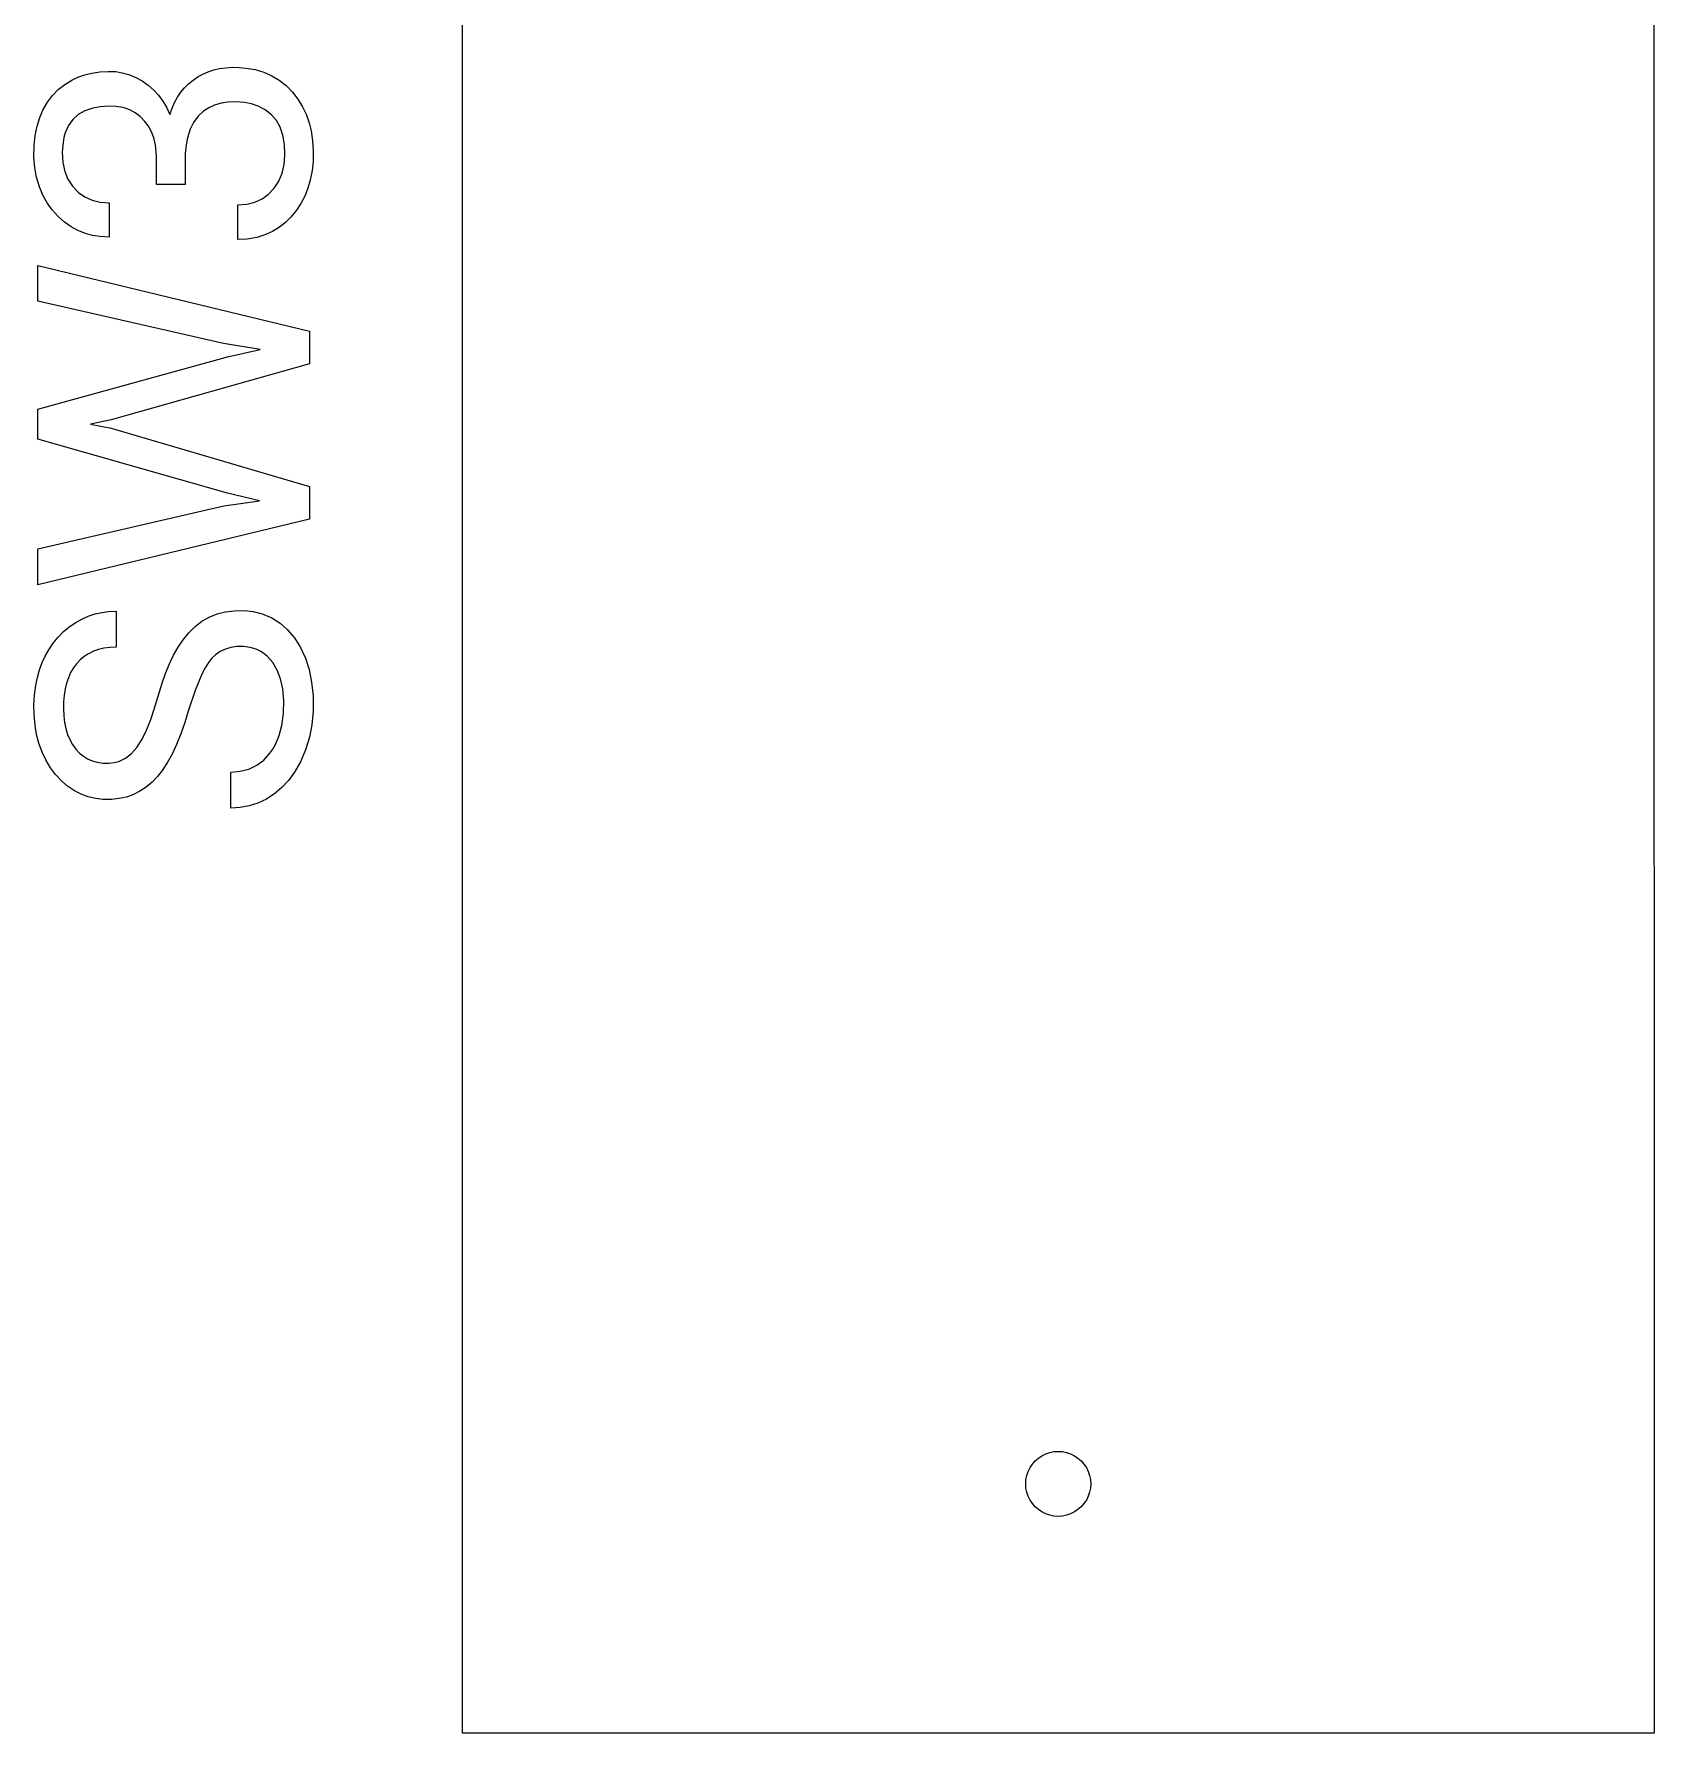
# Model space of a CAD drawing. Header units: inches. Extents: x 3.88 to 7.82, y -6.06 to -2.14.
# Drawn here: x 5.8178 to 6.1122, y -6.063 to -5.7543 of the extents above; entities that cross this region are included whole.
import ezdxf

# ---------------------------------------------------------------- set-up
doc = ezdxf.new("R2010")
doc.units = ezdxf.units.IN
doc.header["$MEASUREMENT"] = 0
doc.layers.add('F.Silkscreen', color=41, linetype='CONTINUOUS', true_color=0xf2eda1)

msp = doc.modelspace()

# ---------------------------------------------------------------- linework, layer by layer
at = {"layer": 'F.Silkscreen', "linetype": 'CONTINUOUS'}
for p, q in [((5.89567, -6.06299), (5.89567, -5.6378)), ((6.1122, -5.63779), (6.11221, -6.06299)), ((5.84946, -5.76112), (5.85048, -5.76078)), ((5.85048, -5.76078), (5.85155, -5.76054)), ((5.85155, -5.76054), (5.85267, -5.76039)), ((5.85267, -5.76039), (5.85384, -5.76032)), ((5.85384, -5.76032), (5.85513, -5.76035)), ((5.85513, -5.76035), (5.85632, -5.76045)), ((5.85632, -5.76045), (5.858, -5.76075)), ((5.858, -5.76075), (5.85957, -5.76122)), ((5.82223, -5.76436), (5.8234, -5.76342)), ((5.8234, -5.76342), (5.82469, -5.76264)), ((5.82469, -5.76264), (5.82576, -5.76214)), ((5.82576, -5.76214), (5.82708, -5.76168)), ((5.82708, -5.76168), (5.8283, -5.76139)), ((5.8283, -5.76139), (5.82978, -5.76117)), ((5.82978, -5.76117), (5.83135, -5.76108)), ((5.83135, -5.76108), (5.83267, -5.76111)), ((5.83267, -5.76111), (5.83387, -5.7613)), ((5.83387, -5.7613), (5.83505, -5.76163)), ((5.83505, -5.76163), (5.8363, -5.76216)), ((5.8363, -5.76216), (5.83745, -5.7628)), ((5.83745, -5.7628), (5.83857, -5.76358)), ((5.83857, -5.76358), (5.8396, -5.76447)), ((5.84518, -5.76405), (5.84592, -5.76331)), ((5.84592, -5.76331), (5.84672, -5.76264)), ((5.84672, -5.76264), (5.84768, -5.76198)), ((5.84768, -5.76198), (5.8485, -5.76154)), ((5.8485, -5.76154), (5.84946, -5.76112)), ((5.85957, -5.76122), (5.86104, -5.76186)), ((5.86104, -5.76186), (5.8624, -5.76267)), ((5.8624, -5.76267), (5.86364, -5.76365)), ((5.86364, -5.76365), (5.86478, -5.76481)), ((5.81948, -5.76799), (5.82025, -5.76666)), ((5.82025, -5.76666), (5.82117, -5.76545)), ((5.82117, -5.76545), (5.82223, -5.76436)), ((5.8396, -5.76447), (5.84045, -5.76538)), ((5.84045, -5.76538), (5.84126, -5.76648)), ((5.84126, -5.76648), (5.84191, -5.76758)), ((5.84291, -5.76776), (5.84338, -5.76672)), ((5.84338, -5.76672), (5.84391, -5.76575)), ((5.84391, -5.76575), (5.84451, -5.76486)), ((5.84451, -5.76486), (5.84518, -5.76405)), ((5.85183, -5.76686), (5.85062, -5.7672)), ((5.85304, -5.76667), (5.85183, -5.76686)), ((5.85449, -5.76662), (5.85304, -5.76667)), ((5.85606, -5.76674), (5.85449, -5.76662)), ((5.85737, -5.76699), (5.85606, -5.76674)), ((5.85857, -5.76738), (5.85737, -5.76699)), ((5.86478, -5.76481), (5.86578, -5.7661)), ((5.86578, -5.7661), (5.86663, -5.76748)), ((5.81838, -5.77102), (5.81886, -5.76945)), ((5.81886, -5.76945), (5.81948, -5.76799)), ((5.82487, -5.76981), (5.82408, -5.77092)), ((5.82587, -5.76891), (5.82487, -5.76981)), ((5.82707, -5.76822), (5.82587, -5.76891)), ((5.82849, -5.76773), (5.82707, -5.76822)), ((5.82986, -5.76748), (5.82849, -5.76773)), ((5.83139, -5.76737), (5.82986, -5.76748)), ((5.83271, -5.76742), (5.83139, -5.76737)), ((5.83402, -5.76765), (5.83271, -5.76742)), ((5.83521, -5.76805), (5.83402, -5.76765)), ((5.8362, -5.76858), (5.83521, -5.76805)), ((5.8371, -5.76926), (5.8362, -5.76858)), ((5.83797, -5.77016), (5.8371, -5.76926)), ((5.84191, -5.76758), (5.84251, -5.76887)), ((5.84251, -5.76887), (5.84291, -5.76776)), ((5.84768, -5.76919), (5.84683, -5.77035)), ((5.84863, -5.76831), (5.84768, -5.76919)), ((5.84962, -5.76766), (5.84863, -5.76831)), ((5.85062, -5.7672), (5.84962, -5.76766)), ((5.85982, -5.76803), (5.85857, -5.76738)), ((5.86099, -5.76895), (5.85982, -5.76803)), ((5.86186, -5.77), (5.86099, -5.76895)), ((5.86254, -5.77123), (5.86186, -5.77)), ((5.86663, -5.76748), (5.86726, -5.76881)), ((5.86726, -5.76881), (5.86781, -5.77039)), ((5.81786, -5.77453), (5.81804, -5.77271)), ((5.81804, -5.77271), (5.81838, -5.77102)), ((5.82327, -5.77308), (5.8231, -5.774)), ((5.8235, -5.77224), (5.82327, -5.77308)), ((5.82408, -5.77092), (5.8235, -5.77224)), ((5.8386, -5.77102), (5.83797, -5.77016)), ((5.83917, -5.77207), (5.8386, -5.77102)), ((5.83957, -5.77313), (5.83917, -5.77207)), ((5.83988, -5.7744), (5.83957, -5.77313)), ((5.8457, -5.77311), (5.84545, -5.77441)), ((5.8462, -5.77158), (5.8457, -5.77311)), ((5.84683, -5.77035), (5.8462, -5.77158)), ((5.86302, -5.77263), (5.86254, -5.77123)), ((5.86333, -5.77434), (5.86302, -5.77263)), ((5.86781, -5.77039), (5.86818, -5.77188)), ((5.86818, -5.77188), (5.86845, -5.77366)), ((5.81782, -5.77664), (5.81786, -5.77453)), ((5.8231, -5.774), (5.82296, -5.77575)), ((5.82296, -5.77575), (5.82306, -5.7776)), ((5.8401, -5.77646), (5.83988, -5.7744)), ((5.84529, -5.77596), (5.84526, -5.78162)), ((5.84545, -5.77441), (5.84529, -5.77596)), ((5.86326, -5.77799), (5.86341, -5.77624)), ((5.86341, -5.77624), (5.86333, -5.77434)), ((5.86845, -5.77366), (5.86856, -5.77554)), ((5.86856, -5.77554), (5.86852, -5.77746)), ((5.81797, -5.77861), (5.81782, -5.77664)), ((5.81827, -5.78029), (5.81797, -5.77861)), ((5.82306, -5.7776), (5.82341, -5.77925)), ((5.82341, -5.77925), (5.82397, -5.78063)), ((5.84011, -5.78162), (5.8401, -5.77646)), ((5.86289, -5.77958), (5.86326, -5.77799)), ((5.86835, -5.77909), (5.86803, -5.78082)), ((5.86852, -5.77746), (5.86835, -5.77909)), ((5.81879, -5.78205), (5.81827, -5.78029)), ((5.81941, -5.78354), (5.81879, -5.78205)), ((5.82397, -5.78063), (5.82483, -5.78193)), ((5.82483, -5.78193), (5.82591, -5.78305)), ((5.84526, -5.78162), (5.84011, -5.78162)), ((5.86038, -5.78344), (5.86148, -5.78228)), ((5.86148, -5.78228), (5.8623, -5.78101)), ((5.8623, -5.78101), (5.86289, -5.77958)), ((5.86761, -5.78227), (5.86708, -5.78364)), ((5.86803, -5.78082), (5.86761, -5.78227)), ((5.82019, -5.78493), (5.81941, -5.78354)), ((5.82113, -5.78624), (5.82019, -5.78493)), ((5.82591, -5.78305), (5.82708, -5.78387)), ((5.82708, -5.78387), (5.82839, -5.78445)), ((5.82839, -5.78445), (5.82985, -5.78481)), ((5.82985, -5.78481), (5.83146, -5.78492)), ((5.83146, -5.78492), (5.83146, -5.79117)), ((5.85486, -5.78532), (5.85649, -5.7852)), ((5.85486, -5.79162), (5.85486, -5.78532)), ((5.85649, -5.7852), (5.85797, -5.78483)), ((5.85797, -5.78483), (5.85929, -5.78422)), ((5.85929, -5.78422), (5.86038, -5.78344)), ((5.86633, -5.78509), (5.86555, -5.78629)), ((5.86708, -5.78364), (5.86633, -5.78509)), ((5.8222, -5.78744), (5.82113, -5.78624)), ((5.82336, -5.78847), (5.8222, -5.78744)), ((5.8246, -5.78934), (5.82336, -5.78847)), ((5.86353, -5.78853), (5.86246, -5.78938)), ((5.86452, -5.78754), (5.86353, -5.78853)), ((5.86555, -5.78629), (5.86452, -5.78754)), ((5.82577, -5.78997), (5.8246, -5.78934)), ((5.82716, -5.79052), (5.82577, -5.78997)), ((5.82847, -5.79087), (5.82716, -5.79052)), ((5.82984, -5.79109), (5.82847, -5.79087)), ((5.83146, -5.79117), (5.82984, -5.79109)), ((5.85654, -5.79154), (5.85486, -5.79162)), ((5.8583, -5.79124), (5.85654, -5.79154)), ((5.85978, -5.79079), (5.8583, -5.79124)), ((5.86117, -5.79017), (5.85978, -5.79079)), ((5.86246, -5.78938), (5.86117, -5.79017)), ((5.81851, -5.80282), (5.81851, -5.79632)), ((5.81851, -5.79632), (5.86786, -5.80827)), ((5.85226, -5.81052), (5.81851, -5.80282)), ((5.86786, -5.80827), (5.86786, -5.81422)), ((5.81851, -5.82242), (5.85296, -5.81292)), ((5.85891, -5.81157), (5.85226, -5.81052)), ((5.85296, -5.81292), (5.85891, -5.81157)), ((5.86786, -5.81422), (5.83186, -5.82437)), ((5.81851, -5.82792), (5.81851, -5.82242)), ((5.83186, -5.82437), (5.82811, -5.82517)), ((5.82811, -5.82517), (5.83186, -5.82592)), ((5.85296, -5.83772), (5.81851, -5.82792)), ((5.83186, -5.82592), (5.86786, -5.83647)), ((5.85881, -5.83907), (5.85296, -5.83772)), ((5.86786, -5.83647), (5.86786, -5.84242)), ((5.81851, -5.84782), (5.85231, -5.84002)), ((5.85231, -5.84002), (5.85881, -5.83907)), ((5.86786, -5.84242), (5.81851, -5.85437)), ((5.81851, -5.85437), (5.81851, -5.84782)), ((5.82894, -5.85964), (5.83014, -5.85936)), ((5.83014, -5.85936), (5.83137, -5.85919)), ((5.83137, -5.85919), (5.83276, -5.85912)), ((5.83276, -5.85912), (5.83276, -5.86567)), ((5.85109, -5.85965), (5.85263, -5.85926)), ((5.85263, -5.85926), (5.85428, -5.85906)), ((5.85428, -5.85906), (5.85605, -5.85904)), ((5.85605, -5.85904), (5.85765, -5.85922)), ((5.85765, -5.85922), (5.85931, -5.85963)), ((5.8232, -5.86287), (5.82417, -5.86205)), ((5.82417, -5.86205), (5.82532, -5.86125)), ((5.82532, -5.86125), (5.82653, -5.86057)), ((5.82653, -5.86057), (5.82766, -5.86007)), ((5.82766, -5.86007), (5.82894, -5.85964)), ((5.84595, -5.86308), (5.84711, -5.86193)), ((5.84711, -5.86193), (5.84834, -5.86099)), ((5.84834, -5.86099), (5.84966, -5.86023)), ((5.84966, -5.86023), (5.85109, -5.85965)), ((5.85931, -5.85963), (5.86101, -5.86035)), ((5.86101, -5.86035), (5.86256, -5.86135)), ((5.86256, -5.86135), (5.86385, -5.86249)), ((5.86385, -5.86249), (5.86514, -5.86402)), ((5.82049, -5.86617), (5.82131, -5.86496)), ((5.82131, -5.86496), (5.82221, -5.86386)), ((5.82221, -5.86386), (5.8232, -5.86287)), ((5.83168, -5.86572), (5.83053, -5.86587)), ((5.83276, -5.86567), (5.83168, -5.86572)), ((5.8432, -5.86714), (5.84404, -5.86566)), ((5.84404, -5.86566), (5.84493, -5.86433)), ((5.84493, -5.86433), (5.84595, -5.86308)), ((5.85356, -5.86575), (5.85261, -5.86603)), ((5.8547, -5.86559), (5.85356, -5.86575)), ((5.85592, -5.86559), (5.8547, -5.86559)), ((5.85709, -5.86574), (5.85592, -5.86559)), ((5.85817, -5.86606), (5.85709, -5.86574)), ((5.86514, -5.86402), (5.86624, -5.86574)), ((5.86624, -5.86574), (5.86714, -5.86766)), ((5.81882, -5.86981), (5.8193, -5.86849)), ((5.8193, -5.86849), (5.81982, -5.86735)), ((5.81982, -5.86735), (5.82049, -5.86617)), ((5.82556, -5.8687), (5.82498, -5.86947)), ((5.82622, -5.86801), (5.82556, -5.8687)), ((5.82694, -5.86741), (5.82622, -5.86801)), ((5.82772, -5.8669), (5.82694, -5.86741)), ((5.82866, -5.86643), (5.82772, -5.8669)), ((5.82957, -5.86611), (5.82866, -5.86643)), ((5.83053, -5.86587), (5.82957, -5.86611)), ((5.84173, -5.87045), (5.84239, -5.86884)), ((5.84239, -5.86884), (5.8432, -5.86714)), ((5.84952, -5.86846), (5.84891, -5.86943)), ((5.85008, -5.86774), (5.84952, -5.86846)), ((5.85079, -5.86707), (5.85008, -5.86774)), ((5.85165, -5.86647), (5.85079, -5.86707)), ((5.85261, -5.86603), (5.85165, -5.86647)), ((5.85906, -5.86649), (5.85817, -5.86606)), ((5.85965, -5.86687), (5.85906, -5.86649)), ((5.86027, -5.86739), (5.85965, -5.86687)), ((5.86124, -5.8685), (5.86027, -5.86739)), ((5.86203, -5.86985), (5.86124, -5.8685)), ((5.86714, -5.86766), (5.86781, -5.86977)), ((5.81813, -5.87261), (5.81843, -5.87118)), ((5.81843, -5.87118), (5.81882, -5.86981)), ((5.82406, -5.87123), (5.82372, -5.87221)), ((5.82448, -5.87031), (5.82406, -5.87123)), ((5.82498, -5.86947), (5.82448, -5.87031)), ((5.8411, -5.87223), (5.84173, -5.87045)), ((5.8483, -5.87061), (5.84708, -5.87357)), ((5.84891, -5.86943), (5.8483, -5.87061)), ((5.86262, -5.87143), (5.86203, -5.86985)), ((5.86301, -5.87324), (5.86262, -5.87143)), ((5.86781, -5.86977), (5.86827, -5.87206)), ((5.81782, -5.8761), (5.81791, -5.87439)), ((5.81791, -5.87439), (5.81813, -5.87261)), ((5.82328, -5.87441), (5.82318, -5.87562)), ((5.82346, -5.87328), (5.82328, -5.87441)), ((5.82372, -5.87221), (5.82346, -5.87328)), ((5.83967, -5.87697), (5.8411, -5.87223)), ((5.84708, -5.87357), (5.84586, -5.87732)), ((5.8632, -5.87543), (5.86301, -5.87324)), ((5.86827, -5.87206), (5.86852, -5.87454)), ((5.86852, -5.87454), (5.86854, -5.87733)), ((5.81785, -5.87794), (5.81782, -5.8761)), ((5.81802, -5.87991), (5.81785, -5.87794)), ((5.82318, -5.87562), (5.82316, -5.87687)), ((5.82316, -5.87687), (5.82323, -5.87816)), ((5.83904, -5.87883), (5.83967, -5.87697)), ((5.84586, -5.87732), (5.84524, -5.87935)), ((5.86288, -5.87992), (5.86316, -5.87774)), ((5.86316, -5.87774), (5.8632, -5.87543)), ((5.86854, -5.87733), (5.86831, -5.8798)), ((5.8183, -5.88157), (5.81802, -5.87991)), ((5.82323, -5.87816), (5.82337, -5.87937)), ((5.82337, -5.87937), (5.8236, -5.88049)), ((5.8236, -5.88049), (5.82392, -5.88153)), ((5.83748, -5.88239), (5.83827, -5.88076)), ((5.83827, -5.88076), (5.83904, -5.87883)), ((5.84524, -5.87935), (5.84451, -5.88146)), ((5.86239, -5.88175), (5.86288, -5.87992)), ((5.86831, -5.8798), (5.86787, -5.88203)), ((5.8187, -5.88313), (5.8183, -5.88157)), ((5.8193, -5.88479), (5.8187, -5.88313)), ((5.82392, -5.88153), (5.82432, -5.88249)), ((5.82432, -5.88249), (5.82481, -5.88336)), ((5.82481, -5.88336), (5.82544, -5.88424)), ((5.82544, -5.88424), (5.82608, -5.88492)), ((5.83553, -5.88502), (5.83652, -5.88389)), ((5.83652, -5.88389), (5.83748, -5.88239)), ((5.84373, -5.88339), (5.84291, -5.88513)), ((5.84451, -5.88146), (5.84373, -5.88339)), ((5.86069, -5.88497), (5.86122, -5.88421)), ((5.86122, -5.88421), (5.86169, -5.8834)), ((5.86169, -5.8834), (5.86239, -5.88175)), ((5.86787, -5.88203), (5.86717, -5.88433)), ((5.81995, -5.88617), (5.8193, -5.88479)), ((5.82083, -5.88762), (5.81995, -5.88617)), ((5.82608, -5.88492), (5.82679, -5.8855)), ((5.82679, -5.8855), (5.82755, -5.88597)), ((5.82755, -5.88597), (5.82839, -5.88633)), ((5.82839, -5.88633), (5.82929, -5.88658)), ((5.82929, -5.88658), (5.83036, -5.88674)), ((5.83036, -5.88674), (5.83145, -5.88677)), ((5.83145, -5.88677), (5.83236, -5.88667)), ((5.83236, -5.88667), (5.83323, -5.88644)), ((5.83323, -5.88644), (5.83443, -5.88587)), ((5.83443, -5.88587), (5.83553, -5.88502)), ((5.84204, -5.8867), (5.84113, -5.88808)), ((5.84291, -5.88513), (5.84204, -5.8867)), ((5.85687, -5.88783), (5.8583, -5.88715)), ((5.8583, -5.88715), (5.85957, -5.88619)), ((5.85957, -5.88619), (5.86069, -5.88497)), ((5.86623, -5.88653), (5.86518, -5.88839)), ((5.86717, -5.88433), (5.86623, -5.88653)), ((5.82173, -5.88882), (5.82083, -5.88762)), ((5.82286, -5.89003), (5.82173, -5.88882)), ((5.82393, -5.89094), (5.82286, -5.89003)), ((5.83928, -5.89021), (5.83821, -5.89112)), ((5.84029, -5.88916), (5.83928, -5.89021)), ((5.84113, -5.88808), (5.84029, -5.88916)), ((5.85356, -5.88837), (5.85529, -5.88824)), ((5.85356, -5.89492), (5.85356, -5.88837)), ((5.85529, -5.88824), (5.85687, -5.88783)), ((5.86405, -5.88994), (5.86287, -5.8912)), ((5.86518, -5.88839), (5.86405, -5.88994)), ((5.82521, -5.8918), (5.82393, -5.89094)), ((5.82641, -5.89241), (5.82521, -5.8918)), ((5.82767, -5.89287), (5.82641, -5.89241)), ((5.82899, -5.89318), (5.82767, -5.89287)), ((5.83037, -5.89334), (5.82899, -5.89318)), ((5.8319, -5.89336), (5.83037, -5.89334)), ((5.83329, -5.89321), (5.8319, -5.89336)), ((5.83461, -5.89292), (5.83329, -5.89321)), ((5.83588, -5.89247), (5.83461, -5.89292)), ((5.83707, -5.89187), (5.83588, -5.89247)), ((5.83821, -5.89112), (5.83707, -5.89187)), ((5.86007, -5.89328), (5.85847, -5.89403)), ((5.86158, -5.89229), (5.86007, -5.89328)), ((5.86287, -5.8912), (5.86158, -5.89229)), ((5.85527, -5.89482), (5.85356, -5.89492)), ((5.85691, -5.89453), (5.85527, -5.89482)), ((5.85847, -5.89403), (5.85691, -5.89453)), ((5.99925, -6.01412), (5.99976, -6.01354)), ((5.99976, -6.01354), (6.00034, -6.01303)), ((6.00034, -6.01303), (6.00099, -6.0126)), ((6.00099, -6.0126), (6.00168, -6.01226)), ((6.00168, -6.01226), (6.00241, -6.01201)), ((6.00241, -6.01201), (6.00317, -6.01186)), ((6.00317, -6.01186), (6.00394, -6.01181)), ((6.00394, -6.01181), (6.00471, -6.01186)), ((6.00471, -6.01186), (6.00547, -6.01201)), ((6.00547, -6.01201), (6.0062, -6.01226)), ((6.0062, -6.01226), (6.00689, -6.0126)), ((6.00689, -6.0126), (6.00753, -6.01303)), ((6.00753, -6.01303), (6.00811, -6.01354)), ((6.00811, -6.01354), (6.00862, -6.01412)), ((5.99803, -6.01772), (5.99808, -6.01695)), ((5.99808, -6.01695), (5.99823, -6.01619)), ((5.99823, -6.01619), (5.99848, -6.01546)), ((5.99848, -6.01546), (5.99882, -6.01476)), ((5.99882, -6.01476), (5.99925, -6.01412)), ((6.00862, -6.01412), (6.00905, -6.01476)), ((6.00905, -6.01476), (6.00939, -6.01546)), ((6.00939, -6.01546), (6.00964, -6.01619)), ((6.00964, -6.01619), (6.00979, -6.01695)), ((6.00979, -6.01695), (6.00984, -6.01772)), ((5.99808, -6.01849), (5.99803, -6.01772)), ((5.99823, -6.01925), (5.99808, -6.01849)), ((5.99848, -6.01998), (5.99823, -6.01925)), ((5.99882, -6.02067), (5.99848, -6.01998)), ((6.00939, -6.01998), (6.00905, -6.02067)), ((6.00964, -6.01925), (6.00939, -6.01998)), ((6.00979, -6.01849), (6.00964, -6.01925)), ((6.00984, -6.01772), (6.00979, -6.01849)), ((5.99925, -6.02131), (5.99882, -6.02067)), ((5.99976, -6.02189), (5.99925, -6.02131)), ((6.00034, -6.0224), (5.99976, -6.02189)), ((6.00099, -6.02283), (6.00034, -6.0224)), ((6.00168, -6.02317), (6.00099, -6.02283)), ((6.00241, -6.02342), (6.00168, -6.02317)), ((6.0062, -6.02317), (6.00547, -6.02342)), ((6.00689, -6.02283), (6.0062, -6.02317)), ((6.00753, -6.0224), (6.00689, -6.02283)), ((6.00811, -6.02189), (6.00753, -6.0224)), ((6.00862, -6.02131), (6.00811, -6.02189)), ((6.00905, -6.02067), (6.00862, -6.02131)), ((6.00317, -6.02357), (6.00241, -6.02342)), ((6.00394, -6.02362), (6.00317, -6.02357)), ((6.00471, -6.02357), (6.00394, -6.02362)), ((6.00547, -6.02342), (6.00471, -6.02357)), ((6.11221, -6.06299), (5.89567, -6.06299))]:
    msp.add_line(p, q, dxfattribs=at)

doc.saveas('drawing.dxf')
